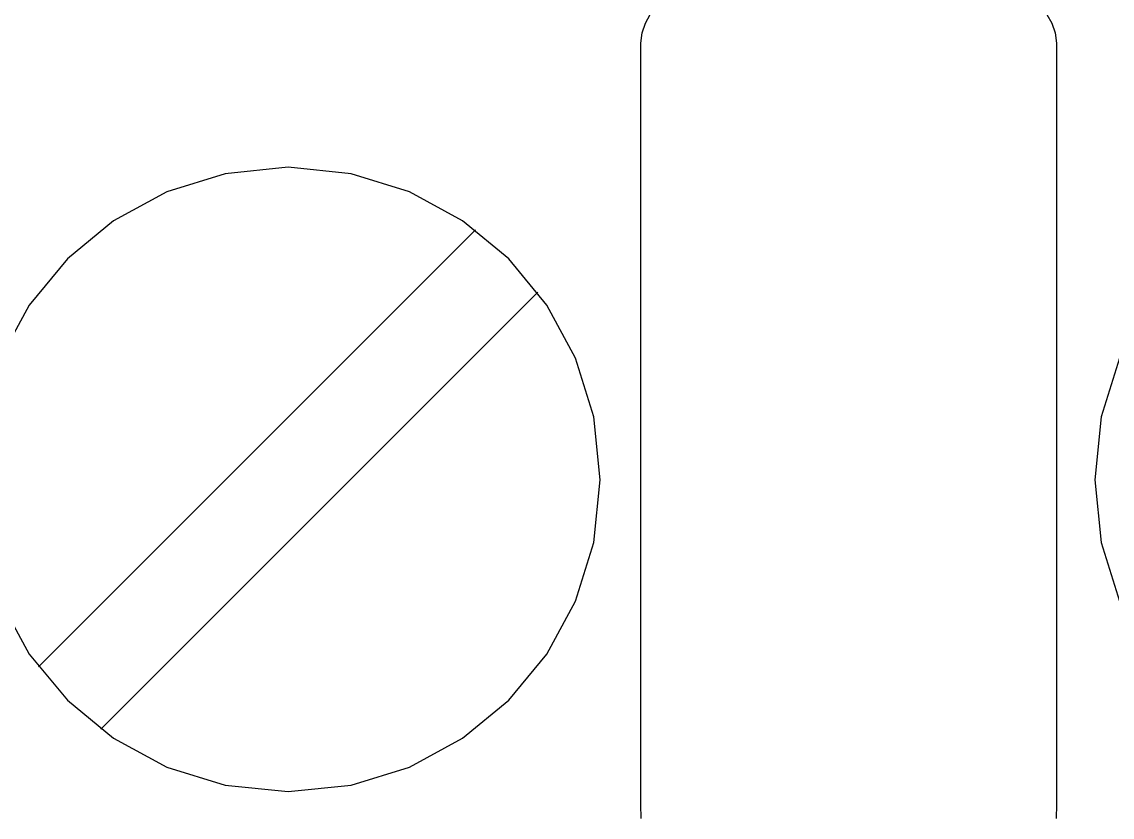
# Model space of a CAD drawing. Extents: x 1 to 47.7, y 0.2 to 35.
# Drawn here: x 34.628 to 35.212, y 11.492 to 11.919 of the extents above; entities that cross this region are included whole.
import ezdxf

# ---------------------------------------------------------------- set-up
doc = ezdxf.new("R2010")
doc.units = 0
doc.header["$MEASUREMENT"] = 0
for name, color, linetype in [('5_1___24__TARGET_LEDS___12', 7, 'CONTINUOUS'), ('6_2___8__INDEPENDENT_INPUT', 7, 'CONTINUOUS'), ('6_3___8__OPTOISO_INDEPENDE', 7, 'CONTINUOUS'), ('6_4___24__OPTOISO_INDEPEND', 7, 'CONTINUOUS'), ('6_5___8__INDEPENDENT_INPUT', 7, 'CONTINUOUS'), ('6_6___8__INDEPENDENT_INPUT', 7, 'CONTINUOUS'), ('6_7___8__OPTOISO_INDEPENDE', 7, 'CONTINUOUS'), ('6_8___8__OPTOISO_INDEPENDE', 7, 'CONTINUOUS')]:
    doc.layers.add(name, color=color, linetype=linetype)

msp = doc.modelspace()

# ---------------------------------------------------------------- linework, layer by layer
at = {"layer": '5_1___24__TARGET_LEDS___12'}
for points in [[(34.9596, 11.49163), (34.95952, 11.49912), (34.95952, 11.53136), (34.95952, 11.58544), (34.95952, 11.65311), (34.95952, 11.7261), (34.95952, 11.79613), (34.95952, 11.85494), (34.95952, 11.89427), (34.95953, 11.90702), (34.96024, 11.91258), (34.96196, 11.91777), (34.96459, 11.92248)], [(35.1773, 11.92248), (35.17994, 11.91777), (35.18166, 11.91258), (35.18236, 11.90702), (35.18237, 11.89427), (35.18237, 11.85494), (35.18237, 11.79613), (35.18237, 11.7261), (35.18237, 11.65311), (35.18237, 11.58544), (35.18237, 11.53136), (35.18237, 11.49912), (35.1823, 11.49161)], [(34.61615, 11.60803), (34.63158, 11.57964), (34.65202, 11.55492), (34.6768, 11.53452), (34.70524, 11.51913), (34.73667, 11.50939), (34.77042, 11.506), (34.80412, 11.50939), (34.83551, 11.51913), (34.86393, 11.53452), (34.88868, 11.55492), (34.90911, 11.57964), (34.92454, 11.60803), (34.93429, 11.63939), (34.93769, 11.67308), (34.93429, 11.70678), (34.92454, 11.7382), (34.90911, 11.76664), (34.88868, 11.79143), (34.86393, 11.81189), (34.83551, 11.82735), (34.80412, 11.83712), (34.77042, 11.84053), (34.73667, 11.83712), (34.70524, 11.82735), (34.6768, 11.81189), (34.65202, 11.79143), (34.63158, 11.76664), (34.61615, 11.7382)], [(34.63658, 11.57284), (34.87085, 11.80711)], [(34.67, 11.53942), (34.90427, 11.77369)], [(35.21615, 11.7382), (35.2064, 11.70678), (35.203, 11.67308), (35.2064, 11.63939), (35.21615, 11.60803)]]:
    msp.add_lwpolyline(points, dxfattribs=at)
at = {"layer": '6_2___8__INDEPENDENT_INPUT'}
for points in [[(34.9596, 11.49163), (34.95952, 11.49912), (34.95952, 11.53136), (34.95952, 11.58544), (34.95952, 11.65311), (34.95952, 11.7261), (34.95952, 11.79613), (34.95952, 11.85494), (34.95952, 11.89427), (34.95953, 11.90702), (34.96024, 11.91258), (34.96196, 11.91777), (34.96459, 11.92248)], [(35.1773, 11.92248), (35.17994, 11.91777), (35.18166, 11.91258), (35.18236, 11.90702), (35.18237, 11.89427), (35.18237, 11.85494), (35.18237, 11.79613), (35.18237, 11.7261), (35.18237, 11.65311), (35.18237, 11.58544), (35.18237, 11.53136), (35.18237, 11.49912), (35.1823, 11.49161)], [(34.61615, 11.60803), (34.63158, 11.57964), (34.65202, 11.55492), (34.6768, 11.53452), (34.70524, 11.51913), (34.73667, 11.50939), (34.77042, 11.506), (34.80412, 11.50939), (34.83551, 11.51913), (34.86393, 11.53452), (34.88868, 11.55492), (34.90911, 11.57964), (34.92454, 11.60803), (34.93429, 11.63939), (34.93769, 11.67308), (34.93429, 11.70678), (34.92454, 11.7382), (34.90911, 11.76664), (34.88868, 11.79143), (34.86393, 11.81189), (34.83551, 11.82735), (34.80412, 11.83712), (34.77042, 11.84053), (34.73667, 11.83712), (34.70524, 11.82735), (34.6768, 11.81189), (34.65202, 11.79143), (34.63158, 11.76664), (34.61615, 11.7382)], [(34.63658, 11.57284), (34.87085, 11.80711)], [(34.67, 11.53942), (34.90427, 11.77369)], [(35.21615, 11.7382), (35.2064, 11.70678), (35.203, 11.67308), (35.2064, 11.63939), (35.21615, 11.60803)]]:
    msp.add_lwpolyline(points, dxfattribs=at)
at = {"layer": '6_3___8__OPTOISO_INDEPENDE'}
for points in [[(34.9596, 11.49163), (34.95952, 11.49912), (34.95952, 11.53136), (34.95952, 11.58544), (34.95952, 11.65311), (34.95952, 11.7261), (34.95952, 11.79613), (34.95952, 11.85494), (34.95952, 11.89427), (34.95953, 11.90702), (34.96024, 11.91258), (34.96196, 11.91777), (34.96459, 11.92248)], [(35.1773, 11.92248), (35.17994, 11.91777), (35.18166, 11.91258), (35.18236, 11.90702), (35.18237, 11.89427), (35.18237, 11.85494), (35.18237, 11.79613), (35.18237, 11.7261), (35.18237, 11.65311), (35.18237, 11.58544), (35.18237, 11.53136), (35.18237, 11.49912), (35.1823, 11.49161)], [(34.61615, 11.60803), (34.63158, 11.57964), (34.65202, 11.55492), (34.6768, 11.53452), (34.70524, 11.51913), (34.73667, 11.50939), (34.77042, 11.506), (34.80412, 11.50939), (34.83551, 11.51913), (34.86393, 11.53452), (34.88868, 11.55492), (34.90911, 11.57964), (34.92454, 11.60803), (34.93429, 11.63939), (34.93769, 11.67308), (34.93429, 11.70678), (34.92454, 11.7382), (34.90911, 11.76664), (34.88868, 11.79143), (34.86393, 11.81189), (34.83551, 11.82735), (34.80412, 11.83712), (34.77042, 11.84053), (34.73667, 11.83712), (34.70524, 11.82735), (34.6768, 11.81189), (34.65202, 11.79143), (34.63158, 11.76664), (34.61615, 11.7382)], [(34.63658, 11.57284), (34.87085, 11.80711)], [(34.67, 11.53942), (34.90427, 11.77369)], [(35.21615, 11.7382), (35.2064, 11.70678), (35.203, 11.67308), (35.2064, 11.63939), (35.21615, 11.60803)]]:
    msp.add_lwpolyline(points, dxfattribs=at)
at = {"layer": '6_4___24__OPTOISO_INDEPEND'}
for points in [[(34.9596, 11.49163), (34.95952, 11.49912), (34.95952, 11.53136), (34.95952, 11.58544), (34.95952, 11.65311), (34.95952, 11.7261), (34.95952, 11.79613), (34.95952, 11.85494), (34.95952, 11.89427), (34.95953, 11.90702), (34.96024, 11.91258), (34.96196, 11.91777), (34.96459, 11.92248)], [(35.1773, 11.92248), (35.17994, 11.91777), (35.18166, 11.91258), (35.18236, 11.90702), (35.18237, 11.89427), (35.18237, 11.85494), (35.18237, 11.79613), (35.18237, 11.7261), (35.18237, 11.65311), (35.18237, 11.58544), (35.18237, 11.53136), (35.18237, 11.49912), (35.1823, 11.49161)], [(34.61615, 11.60803), (34.63158, 11.57964), (34.65202, 11.55492), (34.6768, 11.53452), (34.70524, 11.51913), (34.73667, 11.50939), (34.77042, 11.506), (34.80412, 11.50939), (34.83551, 11.51913), (34.86393, 11.53452), (34.88868, 11.55492), (34.90911, 11.57964), (34.92454, 11.60803), (34.93429, 11.63939), (34.93769, 11.67308), (34.93429, 11.70678), (34.92454, 11.7382), (34.90911, 11.76664), (34.88868, 11.79143), (34.86393, 11.81189), (34.83551, 11.82735), (34.80412, 11.83712), (34.77042, 11.84053), (34.73667, 11.83712), (34.70524, 11.82735), (34.6768, 11.81189), (34.65202, 11.79143), (34.63158, 11.76664), (34.61615, 11.7382)], [(34.63658, 11.57284), (34.87085, 11.80711)], [(34.67, 11.53942), (34.90427, 11.77369)], [(35.21615, 11.7382), (35.2064, 11.70678), (35.203, 11.67308), (35.2064, 11.63939), (35.21615, 11.60803)]]:
    msp.add_lwpolyline(points, dxfattribs=at)
at = {"layer": '6_5___8__INDEPENDENT_INPUT'}
for points in [[(34.9596, 11.49163), (34.95952, 11.49912), (34.95952, 11.53136), (34.95952, 11.58544), (34.95952, 11.65311), (34.95952, 11.7261), (34.95952, 11.79613), (34.95952, 11.85494), (34.95952, 11.89427), (34.95953, 11.90702), (34.96024, 11.91258), (34.96196, 11.91777), (34.96459, 11.92248)], [(35.1773, 11.92248), (35.17994, 11.91777), (35.18166, 11.91258), (35.18236, 11.90702), (35.18237, 11.89427), (35.18237, 11.85494), (35.18237, 11.79613), (35.18237, 11.7261), (35.18237, 11.65311), (35.18237, 11.58544), (35.18237, 11.53136), (35.18237, 11.49912), (35.1823, 11.49161)], [(34.61615, 11.60803), (34.63158, 11.57964), (34.65202, 11.55492), (34.6768, 11.53452), (34.70524, 11.51913), (34.73667, 11.50939), (34.77042, 11.506), (34.80412, 11.50939), (34.83551, 11.51913), (34.86393, 11.53452), (34.88868, 11.55492), (34.90911, 11.57964), (34.92454, 11.60803), (34.93429, 11.63939), (34.93769, 11.67308), (34.93429, 11.70678), (34.92454, 11.7382), (34.90911, 11.76664), (34.88868, 11.79143), (34.86393, 11.81189), (34.83551, 11.82735), (34.80412, 11.83712), (34.77042, 11.84053), (34.73667, 11.83712), (34.70524, 11.82735), (34.6768, 11.81189), (34.65202, 11.79143), (34.63158, 11.76664), (34.61615, 11.7382)], [(34.63658, 11.57284), (34.87085, 11.80711)], [(34.67, 11.53942), (34.90427, 11.77369)], [(35.21615, 11.7382), (35.2064, 11.70678), (35.203, 11.67308), (35.2064, 11.63939), (35.21615, 11.60803)]]:
    msp.add_lwpolyline(points, dxfattribs=at)
at = {"layer": '6_6___8__INDEPENDENT_INPUT'}
for points in [[(34.9596, 11.49163), (34.95952, 11.49912), (34.95952, 11.53136), (34.95952, 11.58544), (34.95952, 11.65311), (34.95952, 11.7261), (34.95952, 11.79613), (34.95952, 11.85494), (34.95952, 11.89427), (34.95953, 11.90702), (34.96024, 11.91258), (34.96196, 11.91777), (34.96459, 11.92248)], [(35.1773, 11.92248), (35.17994, 11.91777), (35.18166, 11.91258), (35.18236, 11.90702), (35.18237, 11.89427), (35.18237, 11.85494), (35.18237, 11.79613), (35.18237, 11.7261), (35.18237, 11.65311), (35.18237, 11.58544), (35.18237, 11.53136), (35.18237, 11.49912), (35.1823, 11.49161)], [(34.61615, 11.60803), (34.63158, 11.57964), (34.65202, 11.55492), (34.6768, 11.53452), (34.70524, 11.51913), (34.73667, 11.50939), (34.77042, 11.506), (34.80412, 11.50939), (34.83551, 11.51913), (34.86393, 11.53452), (34.88868, 11.55492), (34.90911, 11.57964), (34.92454, 11.60803), (34.93429, 11.63939), (34.93769, 11.67308), (34.93429, 11.70678), (34.92454, 11.7382), (34.90911, 11.76664), (34.88868, 11.79143), (34.86393, 11.81189), (34.83551, 11.82735), (34.80412, 11.83712), (34.77042, 11.84053), (34.73667, 11.83712), (34.70524, 11.82735), (34.6768, 11.81189), (34.65202, 11.79143), (34.63158, 11.76664), (34.61615, 11.7382)], [(34.63658, 11.57284), (34.87085, 11.80711)], [(34.67, 11.53942), (34.90427, 11.77369)], [(35.21615, 11.7382), (35.2064, 11.70678), (35.203, 11.67308), (35.2064, 11.63939), (35.21615, 11.60803)]]:
    msp.add_lwpolyline(points, dxfattribs=at)
at = {"layer": '6_7___8__OPTOISO_INDEPENDE'}
for points in [[(34.9596, 11.49163), (34.95952, 11.49912), (34.95952, 11.53136), (34.95952, 11.58544), (34.95952, 11.65311), (34.95952, 11.7261), (34.95952, 11.79613), (34.95952, 11.85494), (34.95952, 11.89427), (34.95953, 11.90702), (34.96024, 11.91258), (34.96196, 11.91777), (34.96459, 11.92248)], [(35.1773, 11.92248), (35.17994, 11.91777), (35.18166, 11.91258), (35.18236, 11.90702), (35.18237, 11.89427), (35.18237, 11.85494), (35.18237, 11.79613), (35.18237, 11.7261), (35.18237, 11.65311), (35.18237, 11.58544), (35.18237, 11.53136), (35.18237, 11.49912), (35.1823, 11.49161)], [(34.61615, 11.60803), (34.63158, 11.57964), (34.65202, 11.55492), (34.6768, 11.53452), (34.70524, 11.51913), (34.73667, 11.50939), (34.77042, 11.506), (34.80412, 11.50939), (34.83551, 11.51913), (34.86393, 11.53452), (34.88868, 11.55492), (34.90911, 11.57964), (34.92454, 11.60803), (34.93429, 11.63939), (34.93769, 11.67308), (34.93429, 11.70678), (34.92454, 11.7382), (34.90911, 11.76664), (34.88868, 11.79143), (34.86393, 11.81189), (34.83551, 11.82735), (34.80412, 11.83712), (34.77042, 11.84053), (34.73667, 11.83712), (34.70524, 11.82735), (34.6768, 11.81189), (34.65202, 11.79143), (34.63158, 11.76664), (34.61615, 11.7382)], [(34.63658, 11.57284), (34.87085, 11.80711)], [(34.67, 11.53942), (34.90427, 11.77369)], [(35.21615, 11.7382), (35.2064, 11.70678), (35.203, 11.67308), (35.2064, 11.63939), (35.21615, 11.60803)]]:
    msp.add_lwpolyline(points, dxfattribs=at)
at = {"layer": '6_8___8__OPTOISO_INDEPENDE'}
for points in [[(34.9596, 11.49163), (34.95952, 11.49912), (34.95952, 11.53136), (34.95952, 11.58544), (34.95952, 11.65311), (34.95952, 11.7261), (34.95952, 11.79613), (34.95952, 11.85494), (34.95952, 11.89427), (34.95953, 11.90702), (34.96024, 11.91258), (34.96196, 11.91777), (34.96459, 11.92248)], [(35.1773, 11.92248), (35.17994, 11.91777), (35.18166, 11.91258), (35.18236, 11.90702), (35.18237, 11.89427), (35.18237, 11.85494), (35.18237, 11.79613), (35.18237, 11.7261), (35.18237, 11.65311), (35.18237, 11.58544), (35.18237, 11.53136), (35.18237, 11.49912), (35.1823, 11.49161)], [(34.61615, 11.60803), (34.63158, 11.57964), (34.65202, 11.55492), (34.6768, 11.53452), (34.70524, 11.51913), (34.73667, 11.50939), (34.77042, 11.506), (34.80412, 11.50939), (34.83551, 11.51913), (34.86393, 11.53452), (34.88868, 11.55492), (34.90911, 11.57964), (34.92454, 11.60803), (34.93429, 11.63939), (34.93769, 11.67308), (34.93429, 11.70678), (34.92454, 11.7382), (34.90911, 11.76664), (34.88868, 11.79143), (34.86393, 11.81189), (34.83551, 11.82735), (34.80412, 11.83712), (34.77042, 11.84053), (34.73667, 11.83712), (34.70524, 11.82735), (34.6768, 11.81189), (34.65202, 11.79143), (34.63158, 11.76664), (34.61615, 11.7382)], [(34.63658, 11.57284), (34.87085, 11.80711)], [(34.67, 11.53942), (34.90427, 11.77369)], [(35.21615, 11.7382), (35.2064, 11.70678), (35.203, 11.67308), (35.2064, 11.63939), (35.21615, 11.60803)]]:
    msp.add_lwpolyline(points, dxfattribs=at)

doc.saveas('drawing.dxf')
